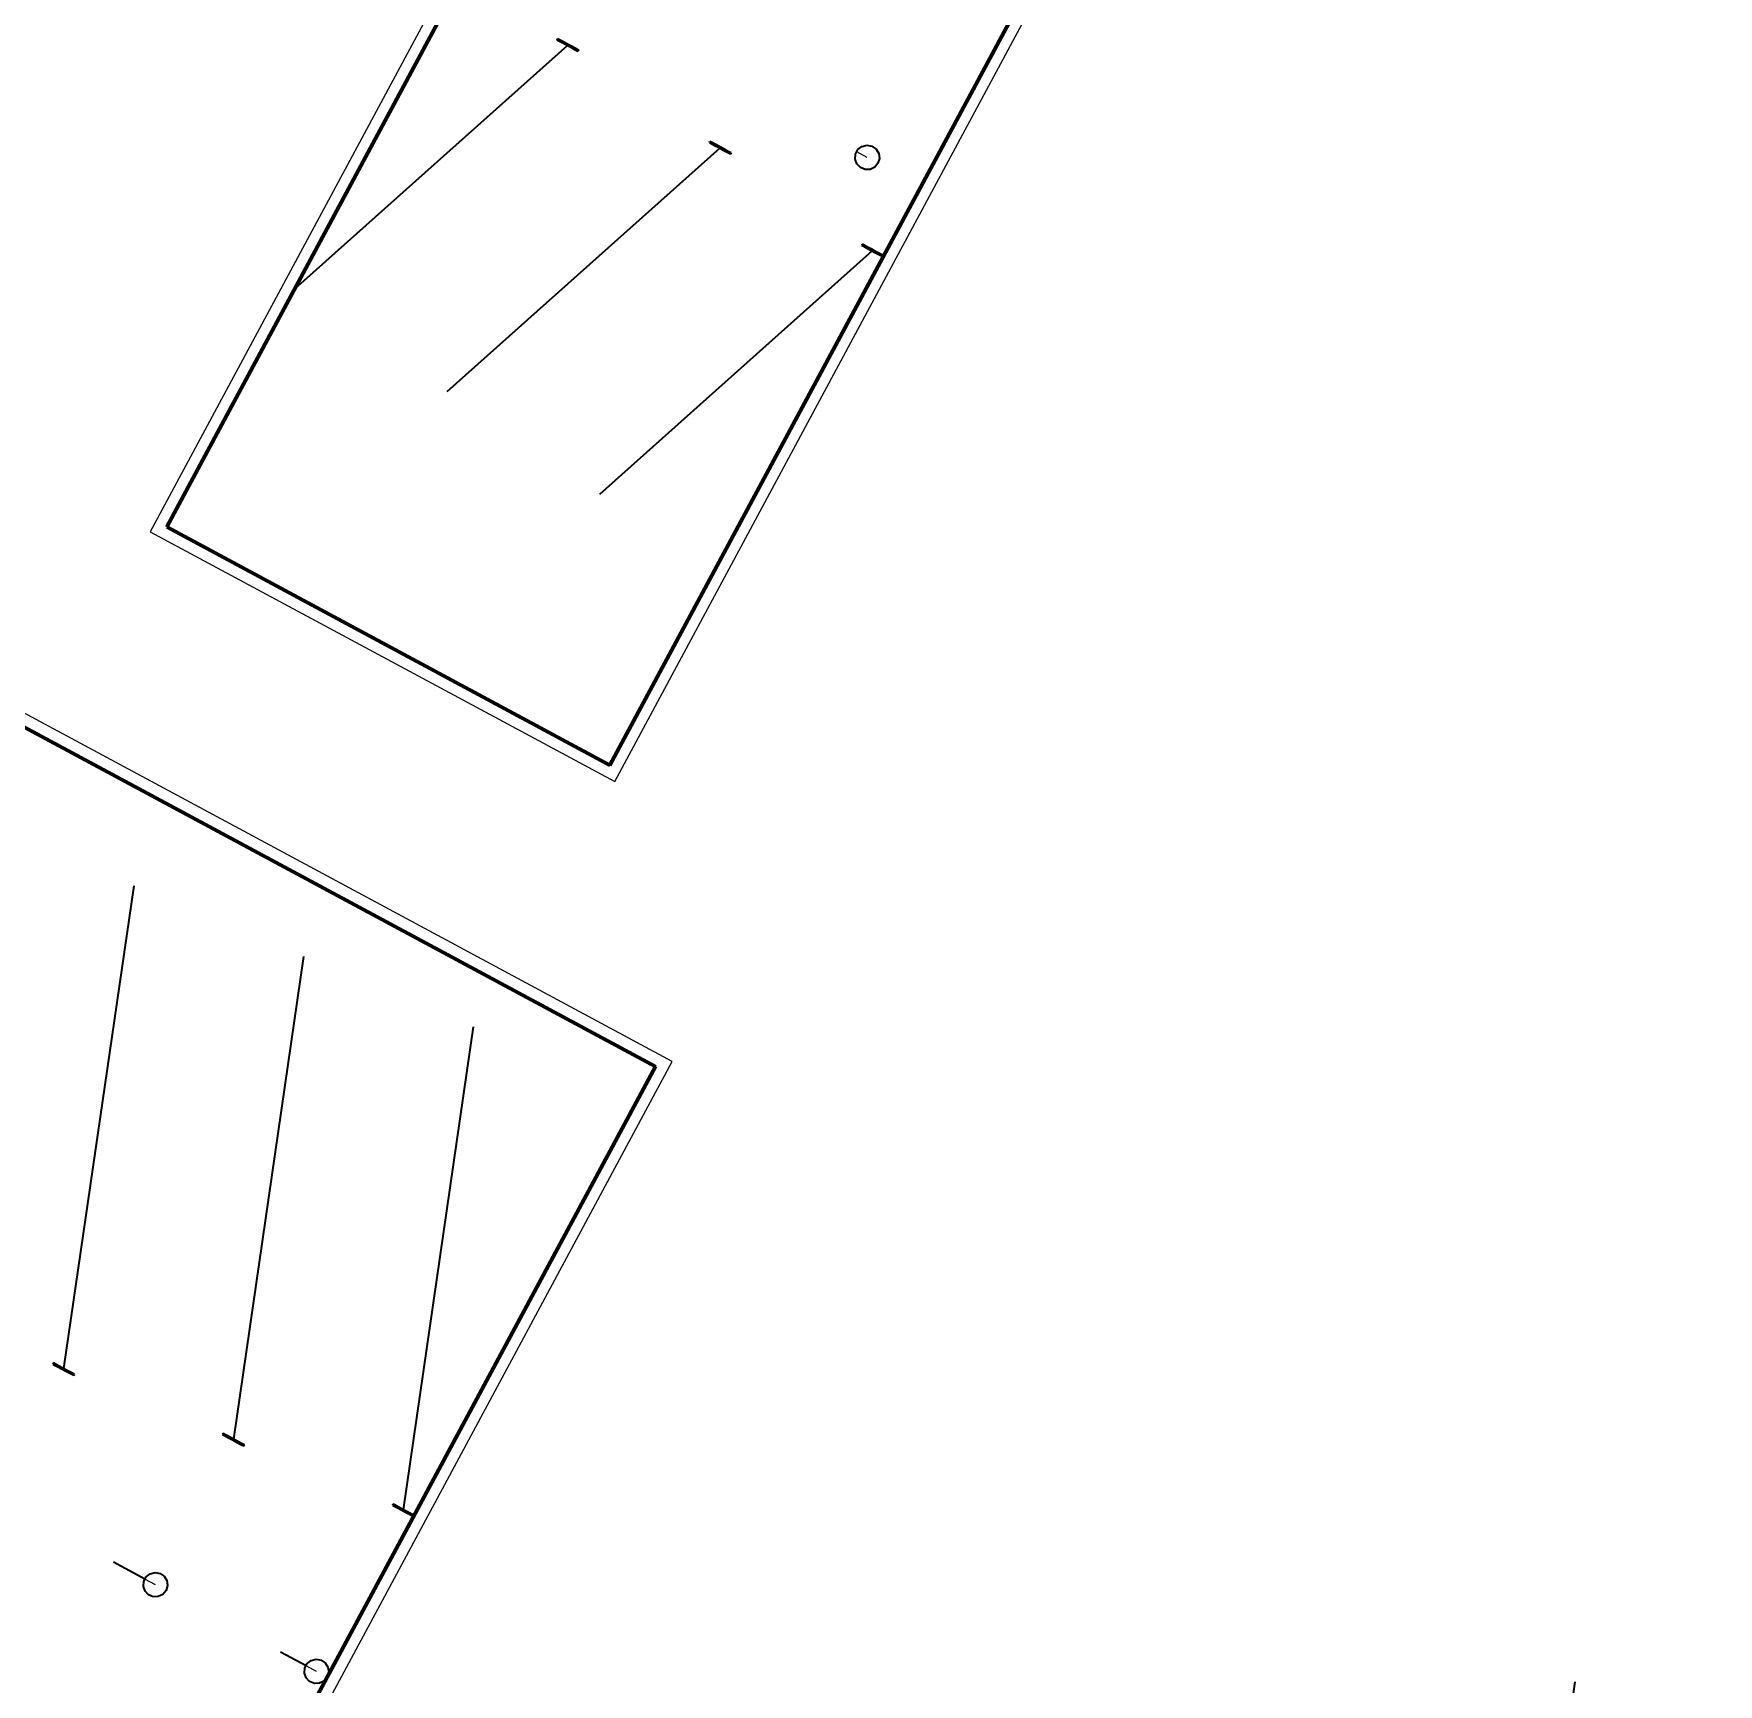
# Model space of a CAD drawing. Header units: metres. Extents: x 2711799 to 2711985, y 1236908 to 1237087.
# Drawn here: x 2711812.75 to 2711826.56, y 1236944.8 to 1236958.33 of the extents above; entities that cross this region are included whole.
import ezdxf

# ---------------------------------------------------------------- set-up
doc = ezdxf.new("R2010")
doc.units = ezdxf.units.M
doc.linetypes.add('AUSGEZOGEN', pattern=[0])
doc.linetypes.add('VERDECKT2_S2', pattern=[0.18, 0.1, -0.08])
for name, color, linetype, lineweight in [('XR$10$STANDARD_1', 7, 'AUSGEZOGEN', 13), ('XR$9$Beton Ansicht', 7, 'AUSGEZOGEN', 35), ('XR$9$Beton verdeckt vorne', 7, 'VERDECKT2_S2', 25), ('XR$9$STANDARD_1', 7, 'AUSGEZOGEN', 13)]:
    doc.layers.add(name, color=color, linetype=linetype, lineweight=lineweight)

msp = doc.modelspace()

# ---------------------------------------------------------------- linework, layer by layer
at = {"layer": 'XR$10$STANDARD_1', "color": 94, "linetype": 'AUSGEZOGEN', "lineweight": 35, "transparency": 33554687}
msp.add_line((2711824.8142, 1236940.8598, 640.05), (2711825.3892, 1236944.8183, 640.05), dxfattribs=at)
at = {"layer": 'XR$9$Beton Ansicht', "transparency": 33554687}
for p, q in [((2711817.1246, 1236958.2337, 640.05), (2711814.886, 1236956.2366, 640.05)), ((2711817.0386, 1236958.28, 640.05), (2711817.0433, 1236958.2888, 640.05)), ((2711817.0386, 1236958.28, 640.05), (2711817.0535, 1236958.272, 640.05)), ((2711817.0582, 1236958.2808, 640.05), (2711817.0433, 1236958.2888, 640.05)), ((2711817.0535, 1236958.272, 640.05), (2711817.0582, 1236958.2808, 640.05)), ((2711817.0535, 1236958.272, 640.05), (2711817.0807, 1236958.2574, 640.05)), ((2711817.0854, 1236958.2662, 640.05), (2711817.0582, 1236958.2808, 640.05)), ((2711817.0807, 1236958.2574, 640.05), (2711817.0854, 1236958.2662, 640.05)), ((2711817.0807, 1236958.2574, 640.05), (2711817.1155, 1236958.2386, 640.05)), ((2711817.1203, 1236958.2475, 640.05), (2711817.0854, 1236958.2662, 640.05)), ((2711817.1155, 1236958.2386, 640.05), (2711817.1203, 1236958.2475, 640.05)), ((2711817.1155, 1236958.2386, 640.05), (2711817.1519, 1236958.2191, 640.05)), ((2711817.1567, 1236958.2279, 640.05), (2711817.1203, 1236958.2475, 640.05)), ((2711817.1519, 1236958.2191, 640.05), (2711817.1567, 1236958.2279, 640.05)), ((2711817.1519, 1236958.2191, 640.05), (2711817.1837, 1236958.202, 640.05)), ((2711817.1884, 1236958.2108, 640.05), (2711817.1567, 1236958.2279, 640.05)), ((2711817.1837, 1236958.202, 640.05), (2711817.1884, 1236958.2108, 640.05)), ((2711817.1837, 1236958.202, 640.05), (2711817.2052, 1236958.1904, 640.05)), ((2711817.2099, 1236958.1992, 640.05), (2711817.1884, 1236958.2108, 640.05)), ((2711817.2052, 1236958.1904, 640.05), (2711817.2099, 1236958.1992, 640.05)), ((2711817.2052, 1236958.1904, 640.05), (2711817.2128, 1236958.1863, 640.05)), ((2711817.2175, 1236958.1952, 640.05), (2711817.2099, 1236958.1992, 640.05)), ((2711817.2175, 1236958.1952, 640.05), (2711817.2128, 1236958.1863, 640.05)), ((2711818.3748, 1236957.3913, 640.05), (2711816.1361, 1236955.3942, 640.05)), ((2711818.2887, 1236957.4376, 640.05), (2711818.2934, 1236957.4464, 640.05)), ((2711818.2887, 1236957.4376, 640.05), (2711818.3036, 1236957.4296, 640.05)), ((2711818.3083, 1236957.4384, 640.05), (2711818.2934, 1236957.4464, 640.05)), ((2711818.3036, 1236957.4296, 640.05), (2711818.3083, 1236957.4384, 640.05)), ((2711818.3036, 1236957.4296, 640.05), (2711818.3308, 1236957.4149, 640.05)), ((2711818.3355, 1236957.4238, 640.05), (2711818.3083, 1236957.4384, 640.05)), ((2711818.3308, 1236957.4149, 640.05), (2711818.3355, 1236957.4238, 640.05)), ((2711818.3308, 1236957.4149, 640.05), (2711818.3656, 1236957.3962, 640.05)), ((2711818.3704, 1236957.405, 640.05), (2711818.3355, 1236957.4238, 640.05)), ((2711818.3656, 1236957.3962, 640.05), (2711818.3704, 1236957.405, 640.05)), ((2711818.3656, 1236957.3962, 640.05), (2711818.4021, 1236957.3766, 640.05)), ((2711818.4068, 1236957.3854, 640.05), (2711818.3704, 1236957.405, 640.05)), ((2711818.4021, 1236957.3766, 640.05), (2711818.4068, 1236957.3854, 640.05)), ((2711818.4021, 1236957.3766, 640.05), (2711818.4338, 1236957.3596, 640.05)), ((2711818.4385, 1236957.3684, 640.05), (2711818.4068, 1236957.3854, 640.05)), ((2711818.4338, 1236957.3596, 640.05), (2711818.4385, 1236957.3684, 640.05)), ((2711818.4338, 1236957.3596, 640.05), (2711818.4553, 1236957.348, 640.05)), ((2711818.46, 1236957.3568, 640.05), (2711818.4385, 1236957.3684, 640.05)), ((2711818.4553, 1236957.348, 640.05), (2711818.46, 1236957.3568, 640.05)), ((2711818.4553, 1236957.348, 640.05), (2711818.4629, 1236957.3439, 640.05)), ((2711818.4677, 1236957.3527, 640.05), (2711818.46, 1236957.3568, 640.05)), ((2711818.4677, 1236957.3527, 640.05), (2711818.4629, 1236957.3439, 640.05)), ((2711819.4839, 1236957.302, 640.05), (2711819.487, 1236957.3434, 640.05)), ((2711819.487, 1236957.3434, 640.05), (2711819.5067, 1236957.3801, 640.05)), ((2711819.4968, 1236957.3617, 640.05), (2711819.4962, 1236957.3621, 640.05)), ((2711819.5067, 1236957.3801, 640.05), (2711819.5396, 1236957.4055, 640.05)), ((2711819.5396, 1236957.4055, 640.05), (2711819.5799, 1236957.4154, 640.05)), ((2711819.5799, 1236957.4154, 640.05), (2711819.6209, 1236957.408, 640.05)), ((2711819.6209, 1236957.408, 640.05), (2711819.6552, 1236957.3846, 640.05)), ((2711819.6552, 1236957.3846, 640.05), (2711819.6771, 1236957.3492, 640.05)), ((2711819.6771, 1236957.3492, 640.05), (2711819.6827, 1236957.308, 640.05)), ((2711819.4979, 1236957.2628, 640.05), (2711819.4839, 1236957.302, 640.05)), ((2711819.5267, 1236957.2328, 640.05), (2711819.4979, 1236957.2628, 640.05)), ((2711819.5652, 1236957.217, 640.05), (2711819.5267, 1236957.2328, 640.05)), ((2711819.6067, 1236957.2183, 640.05), (2711819.5652, 1236957.217, 640.05)), ((2711819.6442, 1236957.2363, 640.05), (2711819.6067, 1236957.2183, 640.05)), ((2711819.6711, 1236957.2681, 640.05), (2711819.6442, 1236957.2363, 640.05)), ((2711819.6827, 1236957.308, 640.05), (2711819.6711, 1236957.2681, 640.05)), ((2711819.6249, 1236956.5489, 640.05), (2711817.3862, 1236954.5518, 640.05)), ((2711819.5388, 1236956.5952, 640.05), (2711819.5436, 1236956.604, 640.05)), ((2711819.5388, 1236956.5952, 640.05), (2711819.5537, 1236956.5872, 640.05)), ((2711819.5585, 1236956.596, 640.05), (2711819.5436, 1236956.604, 640.05)), ((2711819.5537, 1236956.5872, 640.05), (2711819.5585, 1236956.596, 640.05)), ((2711819.5537, 1236956.5872, 640.05), (2711819.5809, 1236956.5725, 640.05)), ((2711819.5857, 1236956.5813, 640.05), (2711819.5585, 1236956.596, 640.05)), ((2711819.5809, 1236956.5725, 640.05), (2711819.5857, 1236956.5813, 640.05)), ((2711819.5809, 1236956.5725, 640.05), (2711819.6158, 1236956.5538, 640.05)), ((2711819.6205, 1236956.5626, 640.05), (2711819.5857, 1236956.5813, 640.05)), ((2711819.6158, 1236956.5538, 640.05), (2711819.6205, 1236956.5626, 640.05)), ((2711819.6158, 1236956.5538, 640.05), (2711819.6522, 1236956.5342, 640.05)), ((2711819.6569, 1236956.543, 640.05), (2711819.6205, 1236956.5626, 640.05)), ((2711819.6522, 1236956.5342, 640.05), (2711819.6569, 1236956.543, 640.05)), ((2711819.6522, 1236956.5342, 640.05), (2711819.6839, 1236956.5172, 640.05)), ((2711819.6886, 1236956.526, 640.05), (2711819.6569, 1236956.543, 640.05)), ((2711819.6839, 1236956.5172, 640.05), (2711819.6886, 1236956.526, 640.05)), ((2711819.6839, 1236956.5172, 640.05), (2711819.7054, 1236956.5056, 640.05)), ((2711819.7102, 1236956.5144, 640.05), (2711819.6886, 1236956.526, 640.05)), ((2711819.7054, 1236956.5056, 640.05), (2711819.7102, 1236956.5144, 640.05)), ((2711819.7178, 1236956.5103, 640.05), (2711819.7102, 1236956.5144, 640.05)), ((2711819.7054, 1236956.5056, 640.05), (2711819.7131, 1236956.5015, 640.05)), ((2711819.7178, 1236956.5103, 640.05), (2711819.7131, 1236956.5015, 640.05)), ((2711812.9951, 1236947.3852, 640.05), (2711813.57, 1236951.3437, 640.05)), ((2711814.3873, 1236946.807, 640.05), (2711814.9622, 1236950.7655, 640.05)), ((2711815.7794, 1236946.2288, 640.05), (2711816.3544, 1236950.1873, 640.05)), ((2711812.909, 1236947.4315, 640.05), (2711812.9043, 1236947.4227, 640.05)), ((2711812.9043, 1236947.4227, 640.05), (2711812.9192, 1236947.4147, 640.05)), ((2711812.9239, 1236947.4235, 640.05), (2711812.909, 1236947.4315, 640.05)), ((2711812.9239, 1236947.4235, 640.05), (2711812.9192, 1236947.4147, 640.05)), ((2711812.9192, 1236947.4147, 640.05), (2711812.9464, 1236947.4, 640.05)), ((2711812.9511, 1236947.4088, 640.05), (2711812.9239, 1236947.4235, 640.05)), ((2711812.9511, 1236947.4088, 640.05), (2711812.9464, 1236947.4, 640.05)), ((2711812.9464, 1236947.4, 640.05), (2711812.9812, 1236947.3813, 640.05)), ((2711812.9859, 1236947.3901, 640.05), (2711812.9511, 1236947.4088, 640.05)), ((2711812.9859, 1236947.3901, 640.05), (2711812.9812, 1236947.3813, 640.05)), ((2711812.9812, 1236947.3813, 640.05), (2711813.0176, 1236947.3617, 640.05)), ((2711813.0224, 1236947.3705, 640.05), (2711812.9859, 1236947.3901, 640.05)), ((2711813.0224, 1236947.3705, 640.05), (2711813.0176, 1236947.3617, 640.05)), ((2711813.0176, 1236947.3617, 640.05), (2711813.0493, 1236947.3447, 640.05)), ((2711813.0541, 1236947.3535, 640.05), (2711813.0224, 1236947.3705, 640.05)), ((2711813.0541, 1236947.3535, 640.05), (2711813.0493, 1236947.3447, 640.05)), ((2711813.0493, 1236947.3447, 640.05), (2711813.0709, 1236947.3331, 640.05)), ((2711813.0756, 1236947.3419, 640.05), (2711813.0541, 1236947.3535, 640.05)), ((2711813.0756, 1236947.3419, 640.05), (2711813.0709, 1236947.3331, 640.05)), ((2711813.0709, 1236947.3331, 640.05), (2711813.0785, 1236947.329, 640.05)), ((2711813.0832, 1236947.3378, 640.05), (2711813.0756, 1236947.3419, 640.05)), ((2711813.0785, 1236947.329, 640.05), (2711813.0832, 1236947.3378, 640.05)), ((2711814.3012, 1236946.8533, 640.05), (2711814.2965, 1236946.8445, 640.05)), ((2711814.2965, 1236946.8445, 640.05), (2711814.3113, 1236946.8365, 640.05)), ((2711814.3161, 1236946.8453, 640.05), (2711814.3012, 1236946.8533, 640.05)), ((2711814.3161, 1236946.8453, 640.05), (2711814.3113, 1236946.8365, 640.05)), ((2711814.3433, 1236946.8306, 640.05), (2711814.3161, 1236946.8453, 640.05)), ((2711814.3113, 1236946.8365, 640.05), (2711814.3386, 1236946.8218, 640.05)), ((2711814.3433, 1236946.8306, 640.05), (2711814.3386, 1236946.8218, 640.05)), ((2711814.3386, 1236946.8218, 640.05), (2711814.3734, 1236946.8031, 640.05)), ((2711814.3781, 1236946.8119, 640.05), (2711814.3433, 1236946.8306, 640.05)), ((2711814.3781, 1236946.8119, 640.05), (2711814.3734, 1236946.8031, 640.05)), ((2711814.3734, 1236946.8031, 640.05), (2711814.4098, 1236946.7835, 640.05)), ((2711814.4146, 1236946.7923, 640.05), (2711814.3781, 1236946.8119, 640.05)), ((2711814.4146, 1236946.7923, 640.05), (2711814.4098, 1236946.7835, 640.05)), ((2711814.4098, 1236946.7835, 640.05), (2711814.4415, 1236946.7665, 640.05)), ((2711814.4463, 1236946.7753, 640.05), (2711814.4146, 1236946.7923, 640.05)), ((2711814.4463, 1236946.7753, 640.05), (2711814.4415, 1236946.7665, 640.05)), ((2711814.4415, 1236946.7665, 640.05), (2711814.4631, 1236946.7549, 640.05)), ((2711814.4678, 1236946.7637, 640.05), (2711814.4463, 1236946.7753, 640.05)), ((2711814.4678, 1236946.7637, 640.05), (2711814.4631, 1236946.7549, 640.05)), ((2711814.4631, 1236946.7549, 640.05), (2711814.4707, 1236946.7508, 640.05)), ((2711814.4754, 1236946.7596, 640.05), (2711814.4678, 1236946.7637, 640.05)), ((2711814.4707, 1236946.7508, 640.05), (2711814.4754, 1236946.7596, 640.05)), ((2711815.6934, 1236946.2751, 640.05), (2711815.6886, 1236946.2663, 640.05)), ((2711815.6886, 1236946.2663, 640.05), (2711815.7035, 1236946.2583, 640.05)), ((2711815.7083, 1236946.2671, 640.05), (2711815.6934, 1236946.2751, 640.05)), ((2711815.7083, 1236946.2671, 640.05), (2711815.7035, 1236946.2583, 640.05)), ((2711815.7035, 1236946.2583, 640.05), (2711815.7308, 1236946.2436, 640.05)), ((2711815.7355, 1236946.2524, 640.05), (2711815.7083, 1236946.2671, 640.05)), ((2711815.7355, 1236946.2524, 640.05), (2711815.7308, 1236946.2436, 640.05)), ((2711815.7308, 1236946.2436, 640.05), (2711815.7656, 1236946.2249, 640.05)), ((2711815.7703, 1236946.2337, 640.05), (2711815.7355, 1236946.2524, 640.05)), ((2711815.7703, 1236946.2337, 640.05), (2711815.7656, 1236946.2249, 640.05)), ((2711815.7656, 1236946.2249, 640.05), (2711815.802, 1236946.2053, 640.05)), ((2711815.8067, 1236946.2141, 640.05), (2711815.7703, 1236946.2337, 640.05)), ((2711815.8067, 1236946.2141, 640.05), (2711815.802, 1236946.2053, 640.05)), ((2711815.802, 1236946.2053, 640.05), (2711815.8337, 1236946.1883, 640.05)), ((2711815.8385, 1236946.1971, 640.05), (2711815.8067, 1236946.2141, 640.05)), ((2711815.8385, 1236946.1971, 640.05), (2711815.8337, 1236946.1883, 640.05)), ((2711815.8337, 1236946.1883, 640.05), (2711815.8553, 1236946.1767, 640.05)), ((2711815.86, 1236946.1855, 640.05), (2711815.8385, 1236946.1971, 640.05)), ((2711815.86, 1236946.1855, 640.05), (2711815.8553, 1236946.1767, 640.05)), ((2711815.8553, 1236946.1767, 640.05), (2711815.8629, 1236946.1726, 640.05)), ((2711815.8676, 1236946.1814, 640.05), (2711815.86, 1236946.1855, 640.05)), ((2711815.8629, 1236946.1726, 640.05), (2711815.8676, 1236946.1814, 640.05)), ((2711813.6594, 1236945.6596, 640.05), (2711813.4021, 1236945.7979, 640.05)), ((2711813.6465, 1236945.5998, 640.05), (2711813.6496, 1236945.6413, 640.05)), ((2711813.6605, 1236945.5607, 640.05), (2711813.6465, 1236945.5998, 640.05)), ((2711813.6496, 1236945.6413, 640.05), (2711813.6692, 1236945.6779, 640.05)), ((2711813.6692, 1236945.6779, 640.05), (2711813.7021, 1236945.7033, 640.05)), ((2711813.7021, 1236945.7033, 640.05), (2711813.7425, 1236945.7132, 640.05)), ((2711813.7425, 1236945.7132, 640.05), (2711813.7834, 1236945.7058, 640.05)), ((2711813.7834, 1236945.7058, 640.05), (2711813.8178, 1236945.6824, 640.05)), ((2711813.8178, 1236945.6824, 640.05), (2711813.8397, 1236945.647, 640.05)), ((2711813.8453, 1236945.6058, 640.05), (2711813.8336, 1236945.5659, 640.05)), ((2711813.8397, 1236945.647, 640.05), (2711813.8453, 1236945.6058, 640.05)), ((2711813.6893, 1236945.5306, 640.05), (2711813.6605, 1236945.5607, 640.05)), ((2711813.7277, 1236945.5149, 640.05), (2711813.6893, 1236945.5306, 640.05)), ((2711813.7693, 1236945.5161, 640.05), (2711813.7277, 1236945.5149, 640.05)), ((2711813.8068, 1236945.5342, 640.05), (2711813.7693, 1236945.5161, 640.05)), ((2711813.8336, 1236945.5659, 640.05), (2711813.8068, 1236945.5342, 640.05)), ((2711814.9806, 1236944.9493, 640.05), (2711814.7714, 1236945.0617, 640.05)), ((2711814.9676, 1236944.8895, 640.05), (2711814.9707, 1236944.931, 640.05)), ((2711814.9707, 1236944.931, 640.05), (2711814.9904, 1236944.9676, 640.05)), ((2711814.9904, 1236944.9676, 640.05), (2711815.0233, 1236944.993, 640.05)), ((2711815.0233, 1236944.993, 640.05), (2711815.0637, 1236945.0029, 640.05)), ((2711815.0637, 1236945.0029, 640.05), (2711815.1046, 1236944.9955, 640.05)), ((2711815.1046, 1236944.9955, 640.05), (2711815.139, 1236944.9721, 640.05)), ((2711815.139, 1236944.9721, 640.05), (2711815.1608, 1236944.9367, 640.05)), ((2711815.1608, 1236944.9367, 640.05), (2711815.1664, 1236944.8955, 640.05)), ((2711814.9817, 1236944.8504, 640.05), (2711814.9676, 1236944.8895, 640.05)), ((2711815.0104, 1236944.8203, 640.05), (2711814.9817, 1236944.8504, 640.05)), ((2711815.0489, 1236944.8046, 640.05), (2711815.0104, 1236944.8203, 640.05)), ((2711815.0905, 1236944.8058, 640.05), (2711815.0489, 1236944.8046, 640.05)), ((2711815.1279, 1236944.8239, 640.05), (2711815.0905, 1236944.8058, 640.05)), ((2711815.1548, 1236944.8556, 640.05), (2711815.1279, 1236944.8239, 640.05)), ((2711815.1664, 1236944.8955, 640.05), (2711815.1548, 1236944.8556, 640.05))]:
    msp.add_line(p, q, dxfattribs=at)
at = {"layer": 'XR$9$Beton Ansicht', "color": 7, "linetype": 'AUSGEZOGEN', "lineweight": 35, "transparency": 33554687}
for p, q in [((2711817.1246, 1236958.2337, 640.05), (2711814.886, 1236956.2366, 640.05)), ((2711817.0386, 1236958.28, 640.05), (2711817.0433, 1236958.2888, 640.05)), ((2711817.0386, 1236958.28, 640.05), (2711817.0535, 1236958.272, 640.05)), ((2711817.0582, 1236958.2808, 640.05), (2711817.0433, 1236958.2888, 640.05)), ((2711817.0535, 1236958.272, 640.05), (2711817.0582, 1236958.2808, 640.05)), ((2711817.0535, 1236958.272, 640.05), (2711817.0807, 1236958.2574, 640.05)), ((2711817.0854, 1236958.2662, 640.05), (2711817.0582, 1236958.2808, 640.05)), ((2711817.0807, 1236958.2574, 640.05), (2711817.0854, 1236958.2662, 640.05)), ((2711817.0807, 1236958.2574, 640.05), (2711817.1155, 1236958.2386, 640.05)), ((2711817.1203, 1236958.2475, 640.05), (2711817.0854, 1236958.2662, 640.05)), ((2711817.1155, 1236958.2386, 640.05), (2711817.1203, 1236958.2475, 640.05)), ((2711817.1155, 1236958.2386, 640.05), (2711817.1519, 1236958.2191, 640.05)), ((2711817.1567, 1236958.2279, 640.05), (2711817.1203, 1236958.2475, 640.05)), ((2711817.1519, 1236958.2191, 640.05), (2711817.1567, 1236958.2279, 640.05)), ((2711817.1519, 1236958.2191, 640.05), (2711817.1837, 1236958.202, 640.05)), ((2711817.1884, 1236958.2108, 640.05), (2711817.1567, 1236958.2279, 640.05)), ((2711817.1837, 1236958.202, 640.05), (2711817.1884, 1236958.2108, 640.05)), ((2711817.1837, 1236958.202, 640.05), (2711817.2052, 1236958.1904, 640.05)), ((2711817.2099, 1236958.1992, 640.05), (2711817.1884, 1236958.2108, 640.05)), ((2711817.2052, 1236958.1904, 640.05), (2711817.2099, 1236958.1992, 640.05)), ((2711817.2052, 1236958.1904, 640.05), (2711817.2128, 1236958.1863, 640.05)), ((2711817.2175, 1236958.1952, 640.05), (2711817.2099, 1236958.1992, 640.05)), ((2711817.2175, 1236958.1952, 640.05), (2711817.2128, 1236958.1863, 640.05)), ((2711818.3748, 1236957.3913, 640.05), (2711816.1361, 1236955.3942, 640.05)), ((2711818.2887, 1236957.4376, 640.05), (2711818.2934, 1236957.4464, 640.05)), ((2711818.2887, 1236957.4376, 640.05), (2711818.3036, 1236957.4296, 640.05)), ((2711818.3083, 1236957.4384, 640.05), (2711818.2934, 1236957.4464, 640.05)), ((2711818.3036, 1236957.4296, 640.05), (2711818.3083, 1236957.4384, 640.05)), ((2711818.3036, 1236957.4296, 640.05), (2711818.3308, 1236957.4149, 640.05)), ((2711818.3355, 1236957.4238, 640.05), (2711818.3083, 1236957.4384, 640.05)), ((2711818.3308, 1236957.4149, 640.05), (2711818.3355, 1236957.4238, 640.05)), ((2711818.3308, 1236957.4149, 640.05), (2711818.3656, 1236957.3962, 640.05)), ((2711818.3704, 1236957.405, 640.05), (2711818.3355, 1236957.4238, 640.05)), ((2711818.3656, 1236957.3962, 640.05), (2711818.3704, 1236957.405, 640.05)), ((2711818.3656, 1236957.3962, 640.05), (2711818.4021, 1236957.3766, 640.05)), ((2711818.4068, 1236957.3854, 640.05), (2711818.3704, 1236957.405, 640.05)), ((2711818.4021, 1236957.3766, 640.05), (2711818.4068, 1236957.3854, 640.05)), ((2711818.4021, 1236957.3766, 640.05), (2711818.4338, 1236957.3596, 640.05)), ((2711818.4385, 1236957.3684, 640.05), (2711818.4068, 1236957.3854, 640.05)), ((2711818.4338, 1236957.3596, 640.05), (2711818.4385, 1236957.3684, 640.05)), ((2711818.4338, 1236957.3596, 640.05), (2711818.4553, 1236957.348, 640.05)), ((2711818.46, 1236957.3568, 640.05), (2711818.4385, 1236957.3684, 640.05)), ((2711818.4553, 1236957.348, 640.05), (2711818.46, 1236957.3568, 640.05)), ((2711818.4553, 1236957.348, 640.05), (2711818.4629, 1236957.3439, 640.05)), ((2711818.4677, 1236957.3527, 640.05), (2711818.46, 1236957.3568, 640.05)), ((2711818.4677, 1236957.3527, 640.05), (2711818.4629, 1236957.3439, 640.05)), ((2711819.4839, 1236957.302, 640.05), (2711819.487, 1236957.3434, 640.05)), ((2711819.487, 1236957.3434, 640.05), (2711819.5067, 1236957.3801, 640.05)), ((2711819.4968, 1236957.3617, 640.05), (2711819.4962, 1236957.3621, 640.05)), ((2711819.5067, 1236957.3801, 640.05), (2711819.5396, 1236957.4055, 640.05)), ((2711819.5396, 1236957.4055, 640.05), (2711819.5799, 1236957.4154, 640.05)), ((2711819.5799, 1236957.4154, 640.05), (2711819.6209, 1236957.408, 640.05)), ((2711819.6209, 1236957.408, 640.05), (2711819.6552, 1236957.3846, 640.05)), ((2711819.6552, 1236957.3846, 640.05), (2711819.6771, 1236957.3492, 640.05)), ((2711819.6771, 1236957.3492, 640.05), (2711819.6827, 1236957.308, 640.05)), ((2711819.4979, 1236957.2628, 640.05), (2711819.4839, 1236957.302, 640.05)), ((2711819.5267, 1236957.2328, 640.05), (2711819.4979, 1236957.2628, 640.05)), ((2711819.5652, 1236957.217, 640.05), (2711819.5267, 1236957.2328, 640.05)), ((2711819.6067, 1236957.2183, 640.05), (2711819.5652, 1236957.217, 640.05)), ((2711819.6442, 1236957.2363, 640.05), (2711819.6067, 1236957.2183, 640.05)), ((2711819.6711, 1236957.2681, 640.05), (2711819.6442, 1236957.2363, 640.05)), ((2711819.6827, 1236957.308, 640.05), (2711819.6711, 1236957.2681, 640.05)), ((2711819.6249, 1236956.5489, 640.05), (2711817.3862, 1236954.5518, 640.05)), ((2711819.5388, 1236956.5952, 640.05), (2711819.5436, 1236956.604, 640.05)), ((2711819.5388, 1236956.5952, 640.05), (2711819.5537, 1236956.5872, 640.05)), ((2711819.5585, 1236956.596, 640.05), (2711819.5436, 1236956.604, 640.05)), ((2711819.5537, 1236956.5872, 640.05), (2711819.5585, 1236956.596, 640.05)), ((2711819.5537, 1236956.5872, 640.05), (2711819.5809, 1236956.5725, 640.05)), ((2711819.5857, 1236956.5813, 640.05), (2711819.5585, 1236956.596, 640.05)), ((2711819.5809, 1236956.5725, 640.05), (2711819.5857, 1236956.5813, 640.05)), ((2711819.5809, 1236956.5725, 640.05), (2711819.6158, 1236956.5538, 640.05)), ((2711819.6205, 1236956.5626, 640.05), (2711819.5857, 1236956.5813, 640.05)), ((2711819.6158, 1236956.5538, 640.05), (2711819.6205, 1236956.5626, 640.05)), ((2711819.6158, 1236956.5538, 640.05), (2711819.6522, 1236956.5342, 640.05)), ((2711819.6569, 1236956.543, 640.05), (2711819.6205, 1236956.5626, 640.05)), ((2711819.6522, 1236956.5342, 640.05), (2711819.6569, 1236956.543, 640.05)), ((2711819.6522, 1236956.5342, 640.05), (2711819.6839, 1236956.5172, 640.05)), ((2711819.6886, 1236956.526, 640.05), (2711819.6569, 1236956.543, 640.05)), ((2711819.6839, 1236956.5172, 640.05), (2711819.6886, 1236956.526, 640.05)), ((2711819.6839, 1236956.5172, 640.05), (2711819.7054, 1236956.5056, 640.05)), ((2711819.7102, 1236956.5144, 640.05), (2711819.6886, 1236956.526, 640.05)), ((2711819.7054, 1236956.5056, 640.05), (2711819.7102, 1236956.5144, 640.05)), ((2711819.7178, 1236956.5103, 640.05), (2711819.7102, 1236956.5144, 640.05)), ((2711819.7054, 1236956.5056, 640.05), (2711819.7131, 1236956.5015, 640.05)), ((2711819.7178, 1236956.5103, 640.05), (2711819.7131, 1236956.5015, 640.05)), ((2711812.9951, 1236947.3852, 640.05), (2711813.57, 1236951.3437, 640.05)), ((2711814.3873, 1236946.807, 640.05), (2711814.9622, 1236950.7655, 640.05)), ((2711815.7794, 1236946.2288, 640.05), (2711816.3544, 1236950.1873, 640.05)), ((2711812.909, 1236947.4315, 640.05), (2711812.9043, 1236947.4227, 640.05)), ((2711812.9043, 1236947.4227, 640.05), (2711812.9192, 1236947.4147, 640.05)), ((2711812.9239, 1236947.4235, 640.05), (2711812.909, 1236947.4315, 640.05)), ((2711812.9239, 1236947.4235, 640.05), (2711812.9192, 1236947.4147, 640.05)), ((2711812.9192, 1236947.4147, 640.05), (2711812.9464, 1236947.4, 640.05)), ((2711812.9511, 1236947.4088, 640.05), (2711812.9239, 1236947.4235, 640.05)), ((2711812.9511, 1236947.4088, 640.05), (2711812.9464, 1236947.4, 640.05)), ((2711812.9464, 1236947.4, 640.05), (2711812.9812, 1236947.3813, 640.05)), ((2711812.9859, 1236947.3901, 640.05), (2711812.9511, 1236947.4088, 640.05)), ((2711812.9859, 1236947.3901, 640.05), (2711812.9812, 1236947.3813, 640.05)), ((2711812.9812, 1236947.3813, 640.05), (2711813.0176, 1236947.3617, 640.05)), ((2711813.0224, 1236947.3705, 640.05), (2711812.9859, 1236947.3901, 640.05)), ((2711813.0224, 1236947.3705, 640.05), (2711813.0176, 1236947.3617, 640.05)), ((2711813.0176, 1236947.3617, 640.05), (2711813.0493, 1236947.3447, 640.05)), ((2711813.0541, 1236947.3535, 640.05), (2711813.0224, 1236947.3705, 640.05)), ((2711813.0541, 1236947.3535, 640.05), (2711813.0493, 1236947.3447, 640.05)), ((2711813.0493, 1236947.3447, 640.05), (2711813.0709, 1236947.3331, 640.05)), ((2711813.0756, 1236947.3419, 640.05), (2711813.0541, 1236947.3535, 640.05)), ((2711813.0756, 1236947.3419, 640.05), (2711813.0709, 1236947.3331, 640.05)), ((2711813.0709, 1236947.3331, 640.05), (2711813.0785, 1236947.329, 640.05)), ((2711813.0832, 1236947.3378, 640.05), (2711813.0756, 1236947.3419, 640.05)), ((2711813.0785, 1236947.329, 640.05), (2711813.0832, 1236947.3378, 640.05)), ((2711814.3012, 1236946.8533, 640.05), (2711814.2965, 1236946.8445, 640.05)), ((2711814.2965, 1236946.8445, 640.05), (2711814.3113, 1236946.8365, 640.05)), ((2711814.3161, 1236946.8453, 640.05), (2711814.3012, 1236946.8533, 640.05)), ((2711814.3161, 1236946.8453, 640.05), (2711814.3113, 1236946.8365, 640.05)), ((2711814.3433, 1236946.8306, 640.05), (2711814.3161, 1236946.8453, 640.05)), ((2711814.3113, 1236946.8365, 640.05), (2711814.3386, 1236946.8218, 640.05)), ((2711814.3433, 1236946.8306, 640.05), (2711814.3386, 1236946.8218, 640.05)), ((2711814.3386, 1236946.8218, 640.05), (2711814.3734, 1236946.8031, 640.05)), ((2711814.3781, 1236946.8119, 640.05), (2711814.3433, 1236946.8306, 640.05)), ((2711814.3781, 1236946.8119, 640.05), (2711814.3734, 1236946.8031, 640.05)), ((2711814.3734, 1236946.8031, 640.05), (2711814.4098, 1236946.7835, 640.05)), ((2711814.4146, 1236946.7923, 640.05), (2711814.3781, 1236946.8119, 640.05)), ((2711814.4146, 1236946.7923, 640.05), (2711814.4098, 1236946.7835, 640.05)), ((2711814.4098, 1236946.7835, 640.05), (2711814.4415, 1236946.7665, 640.05)), ((2711814.4463, 1236946.7753, 640.05), (2711814.4146, 1236946.7923, 640.05)), ((2711814.4463, 1236946.7753, 640.05), (2711814.4415, 1236946.7665, 640.05)), ((2711814.4415, 1236946.7665, 640.05), (2711814.4631, 1236946.7549, 640.05)), ((2711814.4678, 1236946.7637, 640.05), (2711814.4463, 1236946.7753, 640.05)), ((2711814.4678, 1236946.7637, 640.05), (2711814.4631, 1236946.7549, 640.05)), ((2711814.4631, 1236946.7549, 640.05), (2711814.4707, 1236946.7508, 640.05)), ((2711814.4754, 1236946.7596, 640.05), (2711814.4678, 1236946.7637, 640.05)), ((2711814.4707, 1236946.7508, 640.05), (2711814.4754, 1236946.7596, 640.05)), ((2711815.6934, 1236946.2751, 640.05), (2711815.6886, 1236946.2663, 640.05)), ((2711815.6886, 1236946.2663, 640.05), (2711815.7035, 1236946.2583, 640.05)), ((2711815.7083, 1236946.2671, 640.05), (2711815.6934, 1236946.2751, 640.05)), ((2711815.7083, 1236946.2671, 640.05), (2711815.7035, 1236946.2583, 640.05)), ((2711815.7035, 1236946.2583, 640.05), (2711815.7308, 1236946.2436, 640.05)), ((2711815.7355, 1236946.2524, 640.05), (2711815.7083, 1236946.2671, 640.05)), ((2711815.7355, 1236946.2524, 640.05), (2711815.7308, 1236946.2436, 640.05)), ((2711815.7308, 1236946.2436, 640.05), (2711815.7656, 1236946.2249, 640.05)), ((2711815.7703, 1236946.2337, 640.05), (2711815.7355, 1236946.2524, 640.05)), ((2711815.7703, 1236946.2337, 640.05), (2711815.7656, 1236946.2249, 640.05)), ((2711815.7656, 1236946.2249, 640.05), (2711815.802, 1236946.2053, 640.05)), ((2711815.8067, 1236946.2141, 640.05), (2711815.7703, 1236946.2337, 640.05)), ((2711815.8067, 1236946.2141, 640.05), (2711815.802, 1236946.2053, 640.05)), ((2711815.802, 1236946.2053, 640.05), (2711815.8337, 1236946.1883, 640.05)), ((2711815.8385, 1236946.1971, 640.05), (2711815.8067, 1236946.2141, 640.05)), ((2711815.8385, 1236946.1971, 640.05), (2711815.8337, 1236946.1883, 640.05)), ((2711815.8337, 1236946.1883, 640.05), (2711815.8553, 1236946.1767, 640.05)), ((2711815.86, 1236946.1855, 640.05), (2711815.8385, 1236946.1971, 640.05)), ((2711815.86, 1236946.1855, 640.05), (2711815.8553, 1236946.1767, 640.05)), ((2711815.8553, 1236946.1767, 640.05), (2711815.8629, 1236946.1726, 640.05)), ((2711815.8676, 1236946.1814, 640.05), (2711815.86, 1236946.1855, 640.05)), ((2711815.8629, 1236946.1726, 640.05), (2711815.8676, 1236946.1814, 640.05)), ((2711813.6594, 1236945.6596, 640.05), (2711813.4021, 1236945.7979, 640.05)), ((2711813.6465, 1236945.5998, 640.05), (2711813.6496, 1236945.6413, 640.05)), ((2711813.6605, 1236945.5607, 640.05), (2711813.6465, 1236945.5998, 640.05)), ((2711813.6496, 1236945.6413, 640.05), (2711813.6692, 1236945.6779, 640.05)), ((2711813.6692, 1236945.6779, 640.05), (2711813.7021, 1236945.7033, 640.05)), ((2711813.7021, 1236945.7033, 640.05), (2711813.7425, 1236945.7132, 640.05)), ((2711813.7425, 1236945.7132, 640.05), (2711813.7834, 1236945.7058, 640.05)), ((2711813.7834, 1236945.7058, 640.05), (2711813.8178, 1236945.6824, 640.05)), ((2711813.8178, 1236945.6824, 640.05), (2711813.8397, 1236945.647, 640.05)), ((2711813.8453, 1236945.6058, 640.05), (2711813.8336, 1236945.5659, 640.05)), ((2711813.8397, 1236945.647, 640.05), (2711813.8453, 1236945.6058, 640.05)), ((2711813.6893, 1236945.5306, 640.05), (2711813.6605, 1236945.5607, 640.05)), ((2711813.7277, 1236945.5149, 640.05), (2711813.6893, 1236945.5306, 640.05)), ((2711813.7693, 1236945.5161, 640.05), (2711813.7277, 1236945.5149, 640.05)), ((2711813.8068, 1236945.5342, 640.05), (2711813.7693, 1236945.5161, 640.05)), ((2711813.8336, 1236945.5659, 640.05), (2711813.8068, 1236945.5342, 640.05)), ((2711814.9806, 1236944.9493, 640.05), (2711814.7714, 1236945.0617, 640.05)), ((2711814.9676, 1236944.8895, 640.05), (2711814.9707, 1236944.931, 640.05)), ((2711814.9707, 1236944.931, 640.05), (2711814.9904, 1236944.9676, 640.05)), ((2711814.9904, 1236944.9676, 640.05), (2711815.0233, 1236944.993, 640.05)), ((2711815.0233, 1236944.993, 640.05), (2711815.0637, 1236945.0029, 640.05)), ((2711815.0637, 1236945.0029, 640.05), (2711815.1046, 1236944.9955, 640.05)), ((2711815.1046, 1236944.9955, 640.05), (2711815.139, 1236944.9721, 640.05)), ((2711815.139, 1236944.9721, 640.05), (2711815.1608, 1236944.9367, 640.05)), ((2711815.1608, 1236944.9367, 640.05), (2711815.1664, 1236944.8955, 640.05)), ((2711814.9817, 1236944.8504, 640.05), (2711814.9676, 1236944.8895, 640.05)), ((2711815.0104, 1236944.8203, 640.05), (2711814.9817, 1236944.8504, 640.05)), ((2711815.0489, 1236944.8046, 640.05), (2711815.0104, 1236944.8203, 640.05)), ((2711815.0905, 1236944.8058, 640.05), (2711815.0489, 1236944.8046, 640.05)), ((2711815.1279, 1236944.8239, 640.05), (2711815.0905, 1236944.8058, 640.05)), ((2711815.1548, 1236944.8556, 640.05), (2711815.1279, 1236944.8239, 640.05)), ((2711815.1664, 1236944.8955, 640.05), (2711815.1548, 1236944.8556, 640.05))]:
    msp.add_line(p, q, dxfattribs=at)
at = {"layer": 'XR$9$Beton verdeckt vorne', "transparency": 33554687}
for p, q in [((2711819.5829, 1236957.3155, 640.05), (2711819.4968, 1236957.3617, 640.05)), ((2711813.7455, 1236945.6133, 640.05), (2711813.6594, 1236945.6596, 640.05)), ((2711815.0666, 1236944.903, 640.05), (2711814.9806, 1236944.9493, 640.05))]:
    msp.add_line(p, q, dxfattribs=at)
at = {"layer": 'XR$9$Beton verdeckt vorne', "color": 7, "linetype": 'VERDECKT2_S2', "lineweight": 25, "transparency": 33554687}
for p, q in [((2711819.5829, 1236957.3155, 640.05), (2711819.4968, 1236957.3617, 640.05)), ((2711813.7455, 1236945.6133, 640.05), (2711813.6594, 1236945.6596, 640.05)), ((2711815.0666, 1236944.903, 640.05), (2711814.9806, 1236944.9493, 640.05))]:
    msp.add_line(p, q, dxfattribs=at)
at = {"layer": 'XR$9$STANDARD_1', "color": 211, "linetype": 'AUSGEZOGEN', "lineweight": 100, "transparency": 33554687}
for p, q in [((2711813.8384, 1236954.2882, 640.05), (2711822.793, 1236970.9436, 640.05)), ((2711822.793, 1236970.9436, 640.05), (2711813.8384, 1236954.2882, 640.05)), ((2711817.4726, 1236952.3343, 640.05), (2711826.4272, 1236968.9897, 640.05)), ((2711826.4272, 1236968.9897, 640.05), (2711817.4726, 1236952.3343, 640.05)), ((2711813.8384, 1236954.2882, 640.05), (2711817.4726, 1236952.3343, 640.05)), ((2711813.8384, 1236954.2882, 640.05), (2711817.4726, 1236952.3343, 640.05)), ((2711812.5903, 1236952.6891, 640.05), (2711817.8469, 1236949.8629, 640.05)), ((2711812.5903, 1236952.6891, 640.05), (2711817.8469, 1236949.8629, 640.05)), ((2711804.692, 1236925.3951, 640.05), (2711817.8469, 1236949.8629, 640.05)), ((2711817.8469, 1236949.8629, 640.05), (2711804.692, 1236925.3951, 640.05))]:
    msp.add_line(p, q, dxfattribs=at)
at = {"layer": 'XR$9$STANDARD_1', "color": 211, "linetype": 'AUSGEZOGEN', "lineweight": 25, "transparency": 33554687}
for p, q in [((2711813.8384, 1236954.2882, 640.05), (2711822.793, 1236970.9436, 640.05)), ((2711822.793, 1236970.9436, 640.05), (2711813.8384, 1236954.2882, 640.05)), ((2711817.4726, 1236952.3343, 640.05), (2711826.4272, 1236968.9897, 640.05)), ((2711826.4272, 1236968.9897, 640.05), (2711817.4726, 1236952.3343, 640.05)), ((2711813.8384, 1236954.2882, 640.05), (2711817.4726, 1236952.3343, 640.05)), ((2711813.8384, 1236954.2882, 640.05), (2711817.4726, 1236952.3343, 640.05)), ((2711812.5903, 1236952.6891, 640.05), (2711817.8469, 1236949.8629, 640.05)), ((2711812.5903, 1236952.6891, 640.05), (2711817.8469, 1236949.8629, 640.05)), ((2711804.692, 1236925.3951, 640.05), (2711817.8469, 1236949.8629, 640.05)), ((2711817.8469, 1236949.8629, 640.05), (2711804.692, 1236925.3951, 640.05))]:
    msp.add_line(p, q, dxfattribs=at)
at = {"layer": 'XR$9$STANDARD_1', "color": 5, "linetype": 'AUSGEZOGEN', "lineweight": 25, "transparency": 33554687, "elevation": 0}
for points in [[(2711822.7523, 1236971.079), (2711813.703, 1236954.2475), (2711817.5133, 1236952.1988), (2711826.5627, 1236969.0304), (2711822.7523, 1236971.079)], [(2711812.5496, 1236952.8245), (2711799.3, 1236928.1805), (2711804.7327, 1236925.2596), (2711817.9824, 1236949.9036), (2711812.5496, 1236952.8245)]]:
    msp.add_lwpolyline(points, dxfattribs=at)

doc.saveas('drawing.dxf')
